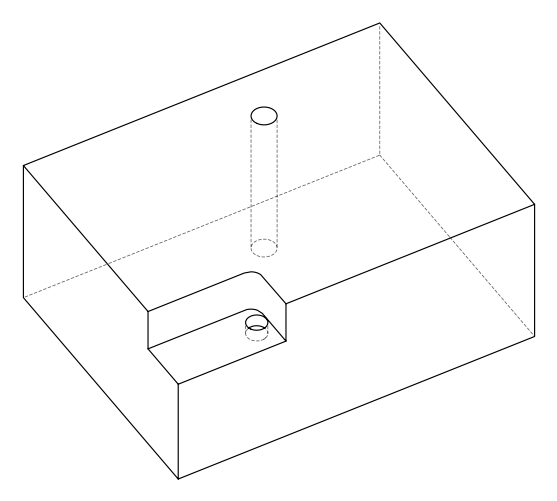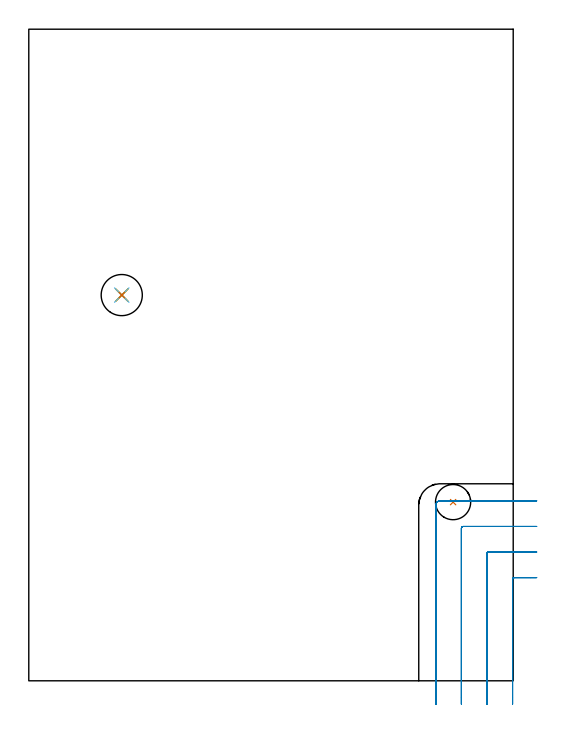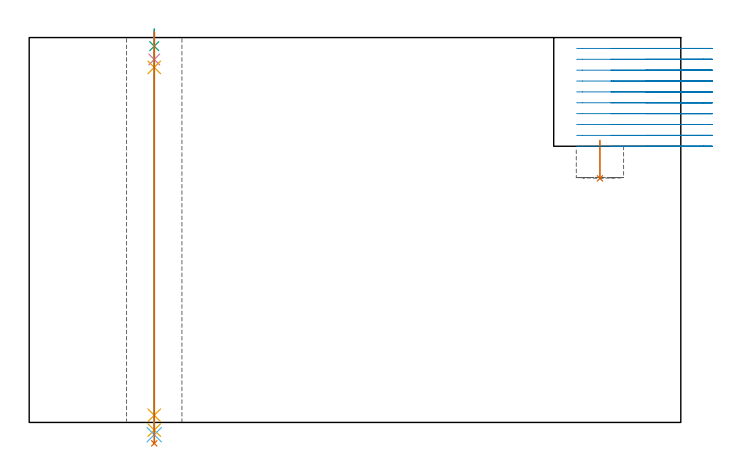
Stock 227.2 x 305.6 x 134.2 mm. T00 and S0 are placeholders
(PLAN: 7 operations, 6 tool changes, 11.4 min)
(1 INDEXABLE_INSERT_DRILL_BLIND_HOLE_FROM_SOLID | STEP1POCKET | NXT0302_004 | 0.06 min | 10445 mm3)
(2 MILL_CORNER_NOTCH_RECTANGULAR | CORNER_NOTCH_RECTANGULAR | NXT0201_012 | Follow Part, ap 4, ae 75% | 9.55 min | 146231 mm3)
(3 SPOT_DRILL | STEP1HOLE | NXT0321_9005460120000 | 0.05 min | 191 mm3)
(4 DRILL_BLIND_HOLE_INTO_CENTER | STEP1HOLE | NXT0301_022 | 0.04 min | 87 mm3)
(5 GUN_DRILL_THROUGH_HOLE | STEP1HOLE | UGT0307_001 | 0.6 min | 2474 mm3)
(6 SPADE_DRILL_TO_ENLARGE_THROUGH_HOLE | STEP1HOLE | UGT0306_003 | 0.56 min | 13689 mm3)
(7 DRILL_TO_ENLARGE_THROUGH_HOLE | STEP1HOLE | UGT0301_260 | 0.58 min | 22782 mm3)
(TOOL NXT0302_004 | Index. Insert Drill 16.5mm [880-D1650L20-05] | D16.5 PA176 FL83 Z2)
(TOOL NXT0201_012 | ENDMILL 16mm [2P460-1600-NA 1630] | D16 FL38 Z6)
(TOOL NXT0321_9005460120000 | NC Spot Drill, 142deg, 12mm, Carbide, Uncoated | D12 PA142 FL30 Z2)
(TOOL NXT0301_022 | Carbide Drill 5.1mm [860.1-0510-015A1-MM 2214] | D5.1 PA140 FL28 Z2)
(TOOL UGT0307_001 | Gun Drill 5 mm | D5 PA130 FL24 Z1)
(TOOL UGT0306_003 | Spade Drill 12.5mm | D12.5 PA132 FL10 Z2)
(TOOL UGT0301_260 | Twist Drill 19.3 mm | D19.3 PA118 FL140 Z2)
(OP 1 INDEXABLE_INSERT_DRILL_BLIND_HOLE_FROM_SOLID)
G17 G21 G94 G90
T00 M6
G54
G17 G0 G90 X199. Y83.8 S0 M3
G43 Z144.2 H1
G94 G81 G98 Z85.1 F250. R98.3
G80
M5
M2
(OP 2 MILL_CORNER_NOTCH_RECTANGULAR)
G17 G21 G94 G90
T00 M6
G54
G17 G0 G90 X238.2 Y48.4 S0 M3
G43 Z144.2 H1
Z130.41
G94 G1 X235.2 F250.
X227.696 F500.
G3 X226.9 Y47.604 R0.8
G1 Y-8.
Y-11. F250.
G0 Z144.2
X238.2 Y60.4
Z130.41
G1 X235.2
X215.696 F500.
G3 X214.9 Y59.604 R0.8
G1 Y-8.
Y-11. F250.
G0 Z144.2
X238.2 Y72.4
Z130.41
G1 X235.2
X203.696 F500.
G3 X202.9 Y71.604 R0.8
G1 Y-8.
Y-11. F250.
G0 Z144.2
X238.2 Y84.4
Z130.41
G1 X235.2
X192.9 F500.
G3 X190.9 Y82.4 R2.
G1 Y-8.
Y-11. F250.
G0 Z144.2
X238.2 Y48.4
Z126.62
G1 X235.2
X227.696 F500.
G3 X226.9 Y47.604 R0.8
G1 Y-8.
Y-11. F250.
G0 Z144.2
X238.2 Y60.4
Z126.62
G1 X235.2
X215.696 F500.
G3 X214.9 Y59.604 R0.8
G1 Y-8.
Y-11. F250.
G0 Z144.2
X238.2 Y72.4
Z126.62
G1 X235.2
X203.696 F500.
G3 X202.9 Y71.604 R0.8
G1 Y-8.
Y-11. F250.
G0 Z144.2
X238.2 Y84.4
Z126.62
G1 X235.2
X192.9 F500.
G3 X190.9 Y82.4 R2.
G1 Y-8.
Y-11. F250.
G0 Z144.2
X238.2 Y48.4
Z122.83
G1 X235.2
X227.696 F500.
G3 X226.9 Y47.604 R0.8
G1 Y-8.
Y-11. F250.
G0 Z144.2
X238.2 Y60.4
Z122.83
G1 X235.2
X215.696 F500.
G3 X214.9 Y59.604 R0.8
G1 Y-8.
Y-11. F250.
G0 Z144.2
X238.2 Y72.4
Z122.83
G1 X235.2
X203.696 F500.
G3 X202.9 Y71.604 R0.8
G1 Y-8.
Y-11. F250.
G0 Z144.2
X238.2 Y84.4
Z122.83
G1 X235.2
X192.9 F500.
G3 X190.9 Y82.4 R2.
G1 Y-8.
Y-11. F250.
G0 Z144.2
X238.2 Y48.4
Z119.04
G1 X235.2
X227.696 F500.
G3 X226.9 Y47.604 R0.8
G1 Y-8.
Y-11. F250.
G0 Z144.2
X238.2 Y60.4
Z119.04
G1 X235.2
X215.696 F500.
G3 X214.9 Y59.604 R0.8
G1 Y-8.
Y-11. F250.
G0 Z144.2
X238.2 Y72.4
Z119.04
G1 X235.2
X203.696 F500.
G3 X202.9 Y71.604 R0.8
G1 Y-8.
Y-11. F250.
G0 Z144.2
X238.2 Y84.4
Z119.04
G1 X235.2
X192.9 F500.
G3 X190.9 Y82.4 R2.
G1 Y-8.
Y-11. F250.
G0 Z144.2
X238.2 Y48.4
Z115.25
G1 X235.2
X227.696 F500.
G3 X226.9 Y47.604 R0.8
G1 Y-8.
Y-11. F250.
G0 Z144.2
X238.2 Y60.4
Z115.25
G1 X235.2
X215.696 F500.
G3 X214.9 Y59.604 R0.8
G1 Y-8.
Y-11. F250.
G0 Z144.2
X238.2 Y72.4
Z115.25
G1 X235.2
X203.696 F500.
G3 X202.9 Y71.604 R0.8
G1 Y-8.
Y-11. F250.
G0 Z144.2
X238.2 Y84.4
Z115.25
G1 X235.2
X192.9 F500.
G3 X190.9 Y82.4 R2.
G1 Y-8.
Y-11. F250.
G0 Z144.2
X238.2 Y48.4
Z111.46
G1 X235.2
X227.696 F500.
G3 X226.9 Y47.604 R0.8
G1 Y-8.
Y-11. F250.
G0 Z144.2
X238.2 Y60.4
Z111.46
G1 X235.2
X215.696 F500.
G3 X214.9 Y59.604 R0.8
G1 Y-8.
Y-11. F250.
G0 Z144.2
X238.2 Y72.4
Z111.46
G1 X235.2
X203.696 F500.
G3 X202.9 Y71.604 R0.8
G1 Y-8.
Y-11. F250.
G0 Z144.2
X238.2 Y84.4
Z111.46
G1 X235.2
X192.9 F500.
G3 X190.9 Y82.4 R2.
G1 Y-8.
Y-11. F250.
G0 Z144.2
X238.2 Y48.4
Z107.67
G1 X235.2
X227.696 F500.
G3 X226.9 Y47.604 R0.8
G1 Y-8.
Y-11. F250.
G0 Z144.2
X238.2 Y60.4
Z107.67
G1 X235.2
X215.696 F500.
G3 X214.9 Y59.604 R0.8
G1 Y-8.
Y-11. F250.
G0 Z144.2
X238.2 Y72.4
Z107.67
G1 X235.2
X203.696 F500.
G3 X202.9 Y71.604 R0.8
G1 Y-8.
Y-11. F250.
G0 Z144.2
X238.2 Y84.4
Z107.67
G1 X235.2
X192.9 F500.
G3 X190.9 Y82.4 R2.
G1 Y-8.
Y-11. F250.
G0 Z144.2
X238.2 Y48.4
Z103.88
G1 X235.2
X227.696 F500.
G3 X226.9 Y47.604 R0.8
G1 Y-8.
Y-11. F250.
G0 Z144.2
X238.2 Y60.4
Z103.88
G1 X235.2
X215.696 F500.
G3 X214.9 Y59.604 R0.8
G1 Y-8.
Y-11. F250.
G0 Z144.2
X238.2 Y72.4
Z103.88
G1 X235.2
X203.696 F500.
G3 X202.9 Y71.604 R0.8
G1 Y-8.
Y-11. F250.
G0 Z144.2
X238.2 Y84.4
Z103.88
G1 X235.2
X192.9 F500.
G3 X190.9 Y82.4 R2.
G1 Y-8.
Y-11. F250.
G0 Z144.2
X238.2 Y48.4
Z100.09
G1 X235.2
X227.696 F500.
G3 X226.9 Y47.604 R0.8
G1 Y-8.
Y-11. F250.
G0 Z144.2
X238.2 Y60.4
Z100.09
G1 X235.2
X215.696 F500.
G3 X214.9 Y59.604 R0.8
G1 Y-8.
Y-11. F250.
G0 Z144.2
X238.2 Y72.4
Z100.09
G1 X235.2
X203.696 F500.
G3 X202.9 Y71.604 R0.8
G1 Y-8.
Y-11. F250.
G0 Z144.2
X238.2 Y84.4
Z100.09
G1 X235.2
X192.9 F500.
G3 X190.9 Y82.4 R2.
G1 Y-8.
Y-11. F250.
G0 Z144.2
X238.2 Y48.4
Z96.3
G1 X235.2
X227.696 F500.
G3 X226.9 Y47.604 R0.8
G1 Y-8.
Y-11. F250.
G0 Z144.2
X238.2 Y60.4
Z96.3
G1 X235.2
X215.696 F500.
G3 X214.9 Y59.604 R0.8
G1 Y-8.
Y-11. F250.
G0 Z144.2
X238.2 Y72.4
Z96.3
G1 X235.2
X203.696 F500.
G3 X202.9 Y71.604 R0.8
G1 Y-8.
Y-11. F250.
G0 Z144.2
X238.2 Y84.4
Z96.3
G1 X235.2
X192.9 F500.
G3 X190.9 Y82.4 R2.
G1 Y-8.
Y-11. F250.
G0 Z144.2
M5
M2
(OP 3 SPOT_DRILL)
G17 G21 G94 G90
T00 M6
G54
G17 G0 G90 X43.6 Y180.9 S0 M3
G43 Z144.2 H0
G94 G81 G98 Z131.2 F250. R137.2
G80
M5
M2
(OP 4 DRILL_BLIND_HOLE_INTO_CENTER)
G17 G21 G94 G90
T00 M6
G54
G17 G0 G90 X43.6 Y180.9 S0 M3
G43 Z144.2 H1
G94 G81 G98 Z126.55 F250. R136.2
G80
M5
M2
(OP 5 GUN_DRILL_THROUGH_HOLE)
G17 G21 G94 G90
T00 M6
G54
G17 G0 G90 X43.6 Y180.9 M8
G43 Z144.2 H0
Z132.092
S716 M3
G94 G1 Z123.794 F125. M26
G4 X.084
Z2.5 F250.
G4 X.084
Z-2.666 F125.
G4 X.084
M5
M9
G0 Z132.092
Z144.2
M2
(OP 6 SPADE_DRILL_TO_ENLARGE_THROUGH_HOLE)
G17 G21 G94 G90
T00 M6
G54
G17 G0 G90 X43.6 Y180.9 S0 M3
G43 Z144.2 H0
G94 G73 G98 Z-4.283 F250. Q11.54 R136.2
G80
M5
M2
(OP 7 DRILL_TO_ENLARGE_THROUGH_HOLE)
G17 G21 G94 G90
T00 M6
G54
G17 G0 G90 X43.6 Y180.9 S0 M3
G43 Z144.2 H0
G94 G73 G98 Z-7.298 F250. Q17.687 R136.2
G80
M5
M2
